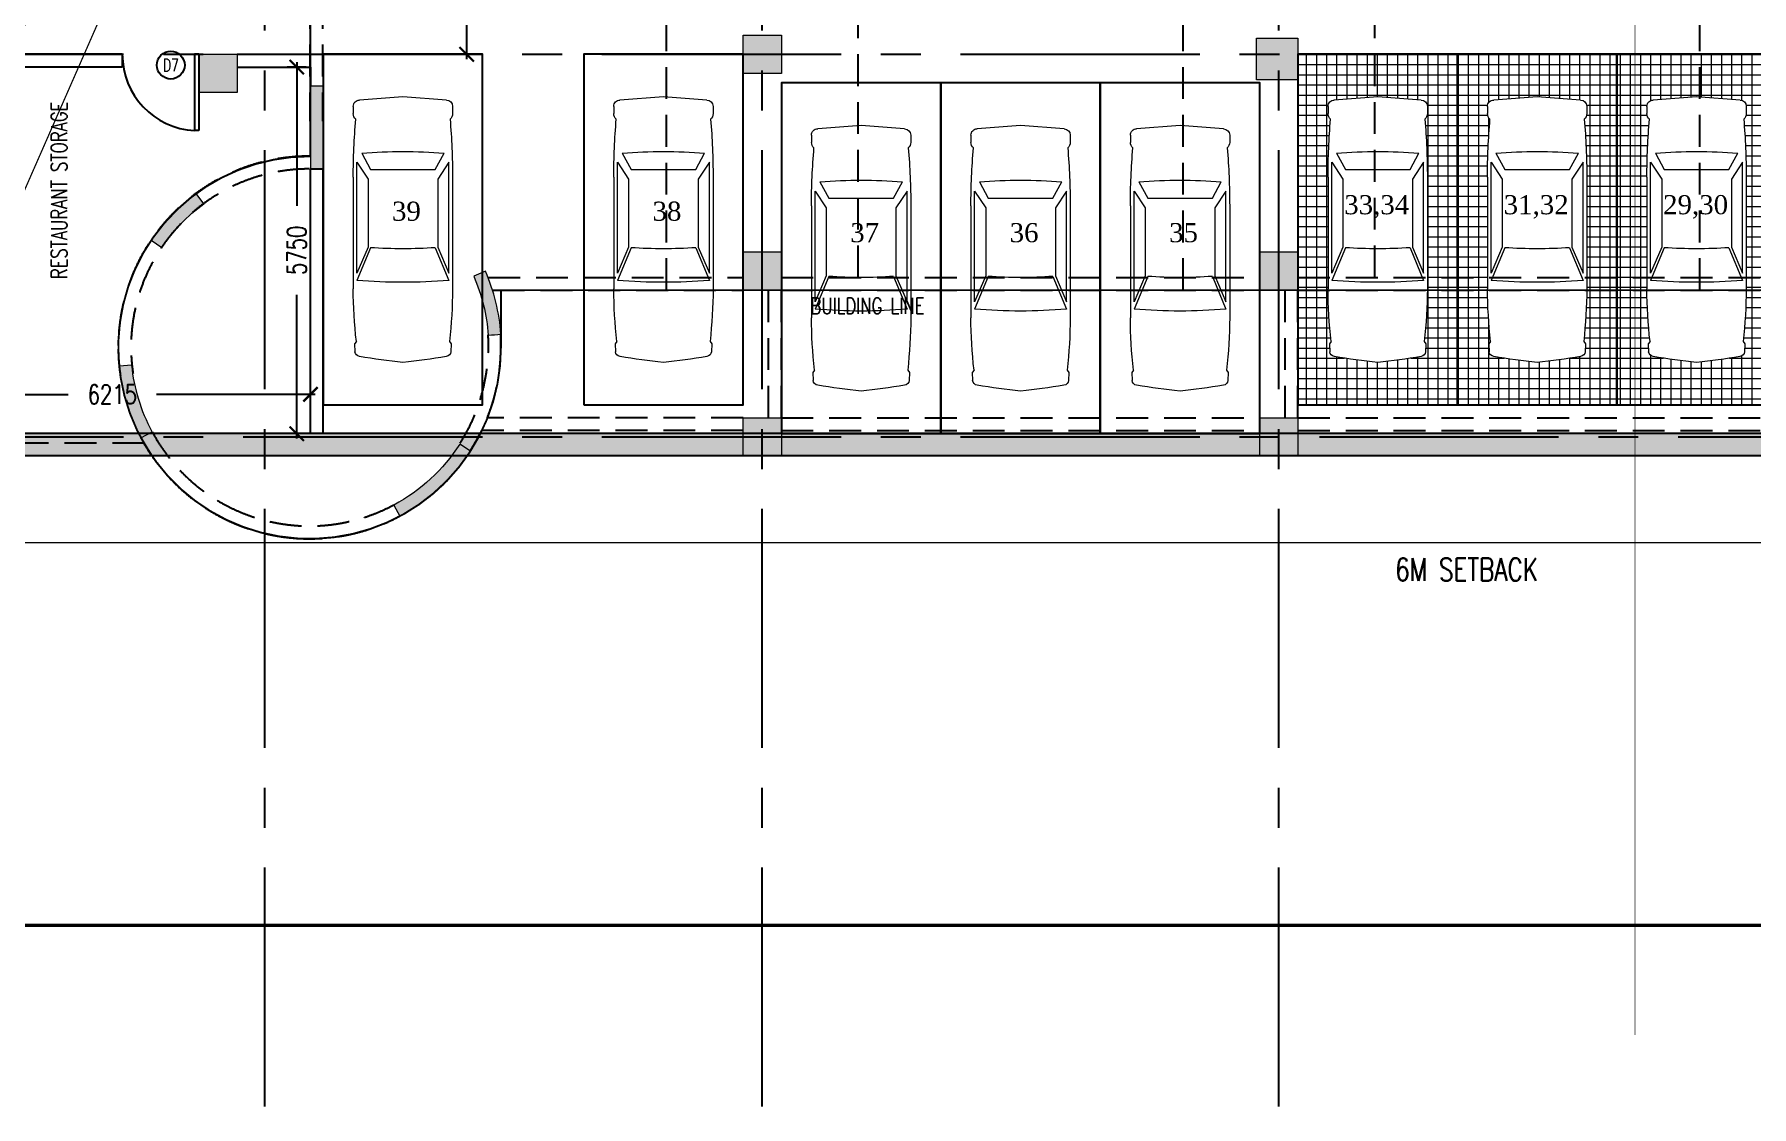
# Model space of a CAD drawing. Header units: millimetres. Extents: x -2076597 to 16308595, y -4402071 to 17875273.
# Drawn here: x -2061662 to -2034734, y -4050587 to -4033770 of the extents above; entities that cross this region are included whole.
import ezdxf
from ezdxf.enums import TextEntityAlignment as Align
from ezdxf.lldxf.tags import DXFTag

# ---------------------------------------------------------------- set-up
doc = ezdxf.new("R2010")
doc.units = ezdxf.units.MM
for name, pattern in [('CENTER', [50.800000000000004, 31.75, -6.35, 6.35, -6.35]), ('CENTER2', [1.125, 0.75, -0.125, 0.125, -0.125]), ('DASHDOT', [1, 0.5, -0.25, 0, -0.25]), ('DASHED2', [0.375, 0.25, -0.125])]:
    doc.linetypes.add(name, pattern=pattern)
for name, color, linetype, lineweight in [('A- REF LINES', 5, 'Continuous', 9), ('A-BOUNDARY LINES', 4, 'Continuous', 25), ('A-COL HATCH', 252, 'Continuous', 9), ('A-DETL-GENF', 92, 'Continuous', 9), ('A-ELEV FINEWALL', 6, 'Continuous', 9), ('G-IMPT', 8, 'Continuous', 9), ('S-COL HATCH', 251, 'Continuous', 9), ('S-COLS', 7, 'Continuous', 9)]:
    doc.layers.add(name, color=color, linetype=linetype, lineweight=lineweight)
for name, color, linetype in [('A- RETAINING WALL HATCH', 252, 'Continuous'), ('A-CAR', 251, 'Continuous'), ('A-CAR NOS', 8, 'Continuous'), ('A-DIMS', 4, 'Continuous'), ('a-door', 1, 'Continuous'), ('A-HIDDEN', 8, 'DASHED2'), ('A-PARAPET WALL', 4, 'Continuous'), ('a-ref', 5, 'Continuous'), ('A-RETAINING WALL', 7, 'Continuous'), ('A-SCHED', 1, 'Continuous'), ('A-SETBACK', 3, 'Continuous'), ('A-SITE BOUNDARY', 7, 'CENTER'), ('A-TXTROOM', 3, 'Continuous'), ('A-WALL', 2, 'Continuous'), ('S-BEAM', 4, 'DASHED2'), ('S-GRID', 252, 'CENTER2'), ('TABULAR', 7, 'Continuous')]:
    doc.layers.add(name, color=color, linetype=linetype)
doc.styles.add('ROMANS', font='romans.shx', dxfattribs={"width": 0.75})
doc.styles.add('TNR 300', font='times.ttf', dxfattribs={"height": 600})
tags = doc.linetypes.add('Sheet-A1-BLOCK-12$0$DASHDOT2', pattern=[0.5, 0.25, -0.125, 0, -0.125]).pattern_tags.tags
tags[10:11] = [DXFTag(74, 4), DXFTag(75, 0), DXFTag(340, '0'), DXFTag(46, 1.0), DXFTag(50, 0.0), DXFTag(44, 0.0), DXFTag(45, 0.0)]
tags[8:9] = [DXFTag(74, 4), DXFTag(75, 0), DXFTag(340, '0'), DXFTag(46, 1.0), DXFTag(50, 0.0), DXFTag(44, 0.0), DXFTag(45, 0.0)]
tags[6:7] = [DXFTag(74, 4), DXFTag(75, 0), DXFTag(340, '0'), DXFTag(46, 1.0), DXFTag(50, 0.0), DXFTag(44, 0.0), DXFTag(45, 0.0)]
tags[4:5] = [DXFTag(74, 4), DXFTag(75, 0), DXFTag(340, '0'), DXFTag(46, 1.0), DXFTag(50, 0.0), DXFTag(44, 0.0), DXFTag(45, 0.0)]
doc.dimstyles.new('DIMM-100', dxfattribs={"dimscale": 150, "dimtxt": 2, "dimasz": 1.5, "dimexe": 1, "dimexo": 0, "dimgap": 2, "dimtad": 0, "dimtoh": 1, "dimdec": 0, "dimzin": 0, "dimdsep": 46, "dimtxsty": 'ROMANS', "dimblk": 'ARCHTICK', "dimcen": 1.5, "dimdle": 0.5, "dimclrd": 8, "dimclre": 8, "dimclrt": 256, "dimazin": 0, "dimtfac": 1, "dimtdec": 0, "dimtix": 1, "dimtofl": 0, "dimtmove": 2, "dimatfit": 3, "dimldrblk": 'DOT', "dimfxl": 0, "dimtolj": 1, "dimtzin": 0, "dimarcsym": 0})
pattern_1 = [(90, (1802100.652506934, 14255183.97153533), (-158.75, 1.42e-14), []), (180, (1802100.652506934, 14255183.97153533), (-1.42e-14, -158.75), [])]

# ---------------------------------------------------------------- blocks, each defined once
blk = doc.blocks.new('CAR_0001 - CAR_dwg_AV-LSP01-273113--1_ BASEMENT')
at = {"layer": 'G-IMPT'}
for p, q in [((-2319.284312709133, 915.0835544149447), (-2182.294227846898, 915.0835544149447)), ((-989.9370428863476, 915.0835544149447), (1117.375780389484, 915.0835544149447)), ((340.485864181188, 588.9997664747061), (955.2034007859185, 845.0002597468555)), ((340.485864181188, -627.7205154608235), (955.2034007859185, -883.7210087329731)), ((-2319.284312709133, -953.8043034010623), (-2182.294227846898, -953.8043034010623)), ((-989.9370428863476, -953.8043034010623), (1117.375780389484, -953.8043034010623))]:
    blk.add_line(p, q, dxfattribs=at)
at = {"layer": 'G-IMPT', "flags": 128}
for points in [[(-2436.08980382263, -836.9988122875511), (-2500, -19.36037449305877), (-2436.08980382263, 798.2780633014336)], [(-1437.742970460837, 755.7738574418181), (-1131.314319007841, 588.9997664747061), (-1131.314319007841, -19.36037449305877), (-1131.314319007841, -627.7205154608235), (-1437.742970460837, -794.4946064279357)], [(2102.994504460381, 856.7194261038968), (2146.676368048502, 888.5674644889368), (2297.31747016235, 882.5699555913742)], [(2102.994504460381, -895.4401750900142), (2146.676368048502, -927.2882134750544), (2297.31747016235, -921.2907045774921)]]:
    blk.add_lwpolyline(points, dxfattribs=at)
for points in [[(331.0659115675663, 635.721962920099), (819.6667911846889, 845.0002597468555), (-1266.485836406209, 845.0002597468555), (-949.2923699348323, 635.721962920099)], [(331.0659115675663, -674.4427119062167), (819.6667911846889, -883.7210087329731), (-1266.485836406209, -883.7210087329731), (-949.2923699348323, -674.4427119062167)]]:
    blk.add_lwpolyline(points, close=True, dxfattribs=at)
at = {"layer": 'G-IMPT'}
for centre, radius, start, end in [((-2319.284312709125, 798.2780633014407), 116.8054911135038, 90.00000000000344, 180.0000000000037), ((-2189.88786352784, 753.104665379971), 162.1567876959187, 45.32426780027072, 87.31591592005299), ((-958.4445972311439, -12475.21201406361), 13390.3326017448, 90.1347528802832, 94.78693670908264), ((7798.235490749084, -7.679825381735668), 9267.478603252908, 175.2746260707453, 180.0722145010861), ((-8158.450836176025, 23.22488701966301), 9150.628848014509, 359.7333555319367, 5.152408784260542), ((1062.512184162296, -8362.874049643056), 9278.119815829532, 83.56109698470486, 89.66119527506454), ((2294.315674829446, 789.1737897840547), 93.44439289079384, 4.513616903772791, 88.1591212416412), ((-8484.230055599506, -1118.634626612095), 11039.09931994941, 5.714989400591211, 9.99073826165157), ((-6963.374666575693, 55.61003916283764), 7323.310948877563, 359.4134397197058, 4.176808201109131), ((7798.235490749084, -31.04092360438187), 9267.478603252908, 179.9277854989135, 184.7253739292542), ((-6963.374666575693, -94.3307881489552), 7323.310948877563, 355.8231917988905, 0.5865602802938162), ((-8158.450836176025, -61.94563600578056), 9150.628848014509, 354.8475912157391, 0.2666444680629513), ((-8484.230055599506, 1079.913877625977), 11039.09931994941, 350.0092617383482, 354.2850105994083), ((-2319.284312709125, -836.9988122875584), 116.8054911135042, 179.9999999999963, 269.9999999999961), ((-2189.88786352784, -791.8254143660886), 162.1567876959187, 272.6840840799466, 314.6757321997289), ((-958.4445972311439, 12436.4912650775), 13390.3326017448, 265.2130632909171, 269.8652471197164), ((1062.512184162296, 8324.153300656939), 9278.119815829532, 270.3388047249351, 276.4389030152948), ((2294.315674829446, -827.8945387701724), 93.4443928907934, 271.8408787583584, 355.4863830962269)]:
    blk.add_arc(centre, radius, start, end, dxfattribs=at)
blk = doc.blocks.new('5.5X2.5 CAR')
at = {"layer": 'A-CAR'}
blk.add_line((563484.8838391968, -1042391.204109204), (563484.8838391968, -1037391.204109204), dxfattribs=at)
blk.add_lwpolyline([(560984.8838391958, -1042641.204109205), (563484.8838391957, -1042641.204109205), (563484.8838391968, -1037141.204109204), (560984.8838391965, -1037141.204109204)], close=True, dxfattribs=at)
at = {"layer": 'A-CAR', "extrusion": (0, 0, -1), "xscale": 0.8333333333333715, "yscale": 0.8333333333333715, "zscale": -0.8333333333333715, "rotation": 270}
blk.add_blockref('CAR_0001 - CAR_dwg_AV-LSP01-273113--1_ BASEMENT', (-562218.7501937858, -1039891.006558103), dxfattribs=at)
blk = doc.blocks.new('Family - ___-240295-0_ ground floor')
at = {"layer": 'A-SETBACK', "linetype": 'DASHDOT', "lineweight": -2, "ltscale": 2000, "const_width": 25}
blk.add_lwpolyline([(76479.83439626312, 233662.6982867941), (47865.55767177325, 236124.157571312), (29165.90349804331, 193452.3024638332), (70914.59060184611, 193452.3024638332)], close=True, dxfattribs=at)
at = {"layer": 'A-SITE BOUNDARY', "ltscale": 100, "const_width": 50}
blk.add_lwpolyline([(83289.44024756085, 239099.080375459), (44095.86574142799, 242470.5927428864), (19985.75853242818, 187452.3024638332), (76141.3656168161, 187452.3024638332)], close=True, dxfattribs=at)
at = {"layer": 'A-TXTROOM', "insert": (56680.73440331547, 193209.4089342654, 2.1065242556e-06), "char_height": 355.9762207404061, "attachment_point": 3, "style": 'ROMANS'}
blk.add_mtext('6M SETBACK', dxfattribs=at)
blk = doc.blocks.new('_ArchTick')
at = {"color": 0, "linetype": 'ByBlock', "const_width": 0.15}
blk.add_lwpolyline([(-0.5, -0.5), (0.5, 0.5)], dxfattribs=at)
blk = doc.blocks.new('*D325')
at = {"layer": 'A-DIMS', "color": 8, "lineweight": -2, "transparency": 16777216}
for p, q in [((-2063623.080451499, -4039416.318489365), (-2061131.65188007, -4039416.318489365)), ((-2057258.080451498, -4039416.318489365), (-2059749.509022927, -4039416.318489365))]:
    blk.add_line(p, q, dxfattribs=at)
at = {"layer": 'A-DIMS', "color": 8, "linetype": 'Continuous', "lineweight": -2, "transparency": 16777216}
for p, q in [((-2063548.080451499, -4039566.318489365), (-2063548.080451499, -4039266.318489365)), ((-2057333.080451498, -4039566.318489365), (-2057333.080451498, -4039266.318489365))]:
    blk.add_line(p, q, dxfattribs=at)
at = {"layer": 'Defpoints', "color": 0, "transparency": 16777216}
for p in [(-2063548.080451499, -4039416.318489365), (-2063548.080451499, -4040032.096266266), (-2057333.080451498, -4040032.096266266)]:
    blk.add_point(p, dxfattribs=at)
at = {"layer": 'A-DIMS', "color": 8, "lineweight": -2, "transparency": 16777216, "xscale": 225, "yscale": 225, "zscale": 225, "rotation": 180}
blk.add_blockref('_ArchTick', (-2063548.080451499, -4039416.318489365), dxfattribs=at)
at = {"layer": 'A-DIMS', "color": 8, "lineweight": -2, "transparency": 16777216, "xscale": 225, "yscale": 225, "zscale": 225}
blk.add_blockref('_ArchTick', (-2057333.080451498, -4039416.318489365), dxfattribs=at)
at = {"layer": 'A-DIMS', "transparency": 16777216, "insert": (-2060440.580451499, -4039416.318489365), "char_height": 300, "attachment_point": 5, "style": 'ROMANS'}
blk.add_mtext('\\A1;6215', dxfattribs=at)
blk = doc.blocks.new('_Dot')
at = {"color": 0, "linetype": 'ByBlock', "lineweight": -2}
blk.add_line((-0.5, 0), (-1, 0), dxfattribs=at)
at = {"color": 0, "linetype": 'ByBlock', "const_width": 0.5}
blk.add_lwpolyline([(-0.25, 0, 1), (0.25, 0, 1)], format="xyb", close=True, dxfattribs=at)
blk = doc.blocks.new('M_Single-Flush - 0915 x 2134mm-234763-0_ ground floor')
at = {"layer": 'a-door'}
for p, q in [((406.4999999999998, -99.99999999999443), (406.4999999999998, -1015.271667617034)), ((457.5000000000243, -99.99999999999443), (406.4999999999998, -99.99999999999443)), ((457.5000000000243, -99.99999999999443), (457.5000000000243, -1015.271667617034)), ((457.5000000000243, -1015.271667617034), (406.4999999999998, -1015.271667617034))]:
    blk.add_line(p, q, dxfattribs=at)
blk.add_arc((457.5000000000243, -99.99999999998936), 916.6914560213213, 179.9999999999998, 266.8107106662026, dxfattribs=at)
blk = doc.blocks.new('SOP')
at = {"layer": 'A-SCHED', "color": 8}
blk.add_circle((0, 0), 217.9613781485823, dxfattribs=at)
at = {"layer": 'A-SCHED', "style": 'ROMANS', "width": 0.7}
blk.add_attdef('D2', text='', height=200, dxfattribs=at).set_placement((0, 0), align=Align.MIDDLE_CENTER)
blk = doc.blocks.new('*D339')
at = {"layer": 'A-DIMS', "color": 8, "lineweight": -2, "transparency": 16777216}
for p, q in [((-2054732.348114615, -4028081.896074614), (-2055032.348114615, -4028081.896074614)), ((-2054882.348114615, -4028006.896074614), (-2054882.348114615, -4030390.926304474)), ((-2054882.348114615, -4034157.099391475), (-2054882.348114615, -4031773.069161616)), ((-2054732.348114615, -4034082.099391475), (-2055032.348114615, -4034082.099391475))]:
    blk.add_line(p, q, dxfattribs=at)
at = {"layer": 'Defpoints', "color": 0, "transparency": 16777216}
for p in [(-2054597.861387591, -4028081.896074614), (-2054882.348114615, -4034082.099391475), (-2054597.861387591, -4034082.099391475)]:
    blk.add_point(p, dxfattribs=at)
at = {"layer": 'A-DIMS', "color": 8, "lineweight": -2, "transparency": 16777216, "xscale": 225, "yscale": 225, "zscale": 225}
for p, rotation in [((-2054882.348114615, -4028081.896074614), 90), ((-2054882.348114615, -4034082.099391475), 270)]:
    blk.add_blockref('_ArchTick', p, dxfattribs=dict(at, rotation=rotation))
at = {"layer": 'A-DIMS', "transparency": 16777216, "insert": (-2054882.348114614, -4031081.997733045), "char_height": 300, "attachment_point": 5, "rotation": 90, "style": 'ROMANS'}
blk.add_mtext('\\A1;6000', dxfattribs=at)
blk = doc.blocks.new('*D340')
at = {"layer": 'A-DIMS', "color": 8, "lineweight": -2, "transparency": 16777216}
for p, q in [((-2057398.690813783, -4034282.099391475), (-2057698.690813783, -4034282.099391475)), ((-2057548.690813783, -4034207.099391475), (-2057548.690813783, -4036460.669257442)), ((-2057548.690813783, -4040107.096266266), (-2057548.690813783, -4037853.526400299)), ((-2057398.690813783, -4040032.096266266), (-2057698.690813783, -4040032.096266266))]:
    blk.add_line(p, q, dxfattribs=at)
at = {"layer": 'Defpoints', "color": 0, "transparency": 16777216}
for p in [(-2057548.690813783, -4034282.099391475), (-2057333.0804515, -4034282.099391475), (-2057333.080451498, -4040032.096266266)]:
    blk.add_point(p, dxfattribs=at)
at = {"layer": 'A-DIMS', "color": 8, "lineweight": -2, "transparency": 16777216, "xscale": 225, "yscale": 225, "zscale": 225}
for p, rotation in [((-2057548.690813783, -4034282.099391475), 90), ((-2057548.690813783, -4040032.096266266), 270)]:
    blk.add_blockref('_ArchTick', p, dxfattribs=dict(at, rotation=rotation))
at = {"layer": 'A-DIMS', "transparency": 16777216, "insert": (-2057548.690813782, -4037157.097828871), "char_height": 300, "attachment_point": 5, "rotation": 90, "style": 'ROMANS'}
blk.add_mtext('\\A1;5750', dxfattribs=at)
blk = doc.blocks.new('BASEMENT COLUMNS')
at = {"layer": 'A-COL HATCH'}
h = blk.add_hatch(color=256, dxfattribs=at)
h.paths.add_polyline_path([(-3677403.499999997, -18289964.22680582), (-3678053.499999998, -18289964.22680582), (-3678053.499999998, -18289314.22680582), (-3677403.499999997, -18289314.22680582)])
h.paths.add_polyline_path([(-3685553.499999999, -18289964.22680581), (-3686203.5, -18289964.22680581), (-3686203.5, -18289314.22680581), (-3685553.499999999, -18289314.22680581)])
h.paths.add_polyline_path([(-3685553.499999999, -18279314.22680582), (-3686203.5, -18279314.22680582), (-3686203.5, -18278664.22680582), (-3685553.499999999, -18278664.22680582)])
h.paths.add_polyline_path([(-3677403.499999999, -18279314.22680582), (-3678053.5, -18279314.22680582), (-3678053.5, -18278664.22680582), (-3677403.499999999, -18278664.22680582)])
for points in [[(-3693653.5, -18289864.22680581), (-3694253.5, -18289864.22680581), (-3694253.5, -18289264.22680581), (-3693653.5, -18289264.22680581)], [(-3702188.71906391, -18290164.22680581), (-3702788.71906391, -18290164.22680581), (-3702788.71906391, -18289564.22680581), (-3702188.71906391, -18289564.22680581)], [(-3693653.500001888, -18293264.22368202), (-3694253.500001888, -18293264.22368202), (-3694253.500001888, -18292664.22368202), (-3693653.500001888, -18292664.22368202)], [(-3685553.500001888, -18293264.22368202), (-3686153.500001887, -18293264.22368202), (-3686153.500001887, -18292664.22368202), (-3685553.500001888, -18292664.22368202)], [(-3693653.5, -18295864.2236806), (-3694253.5, -18295864.2236806), (-3694253.5, -18295264.2236806), (-3693653.5, -18295264.2236806)], [(-3685553.5, -18295864.2236806), (-3686153.499999999, -18295864.2236806), (-3686153.499999999, -18295264.2236806), (-3685553.5, -18295264.2236806)]]:
    blk.add_hatch(color=256, dxfattribs=at).paths.add_polyline_path(points)
h = blk.add_hatch(color=256, dxfattribs=at)
h.dxf.hatch_style = 1
edge = h.paths.add_edge_path()
edge.add_line((-3703534.781021152, -18292481.00997065), (-3703369.127146304, -18292593.07599471))
edge.add_arc((-3701049.972898438, -18294162.00033151), 2800.000000000935, 126.39681768591399, 145.9213691660158, ccw=False)
edge.add_line((-3702711.420603532, -18291908.20541554), (-3702830.095439613, -18291747.2200644))
edge.add_arc((-3701049.972898446, -18294162.00033151), 2999.999999994325, 126.3968176858439, 145.9213691659218)
h = blk.add_hatch(color=256, dxfattribs=at)
h.dxf.hatch_style = 1
h.paths.add_polyline_path([(-3698295.09677811, -18292967.23350938), (-3698478.859431544, -18293046.17191859, -0.0872627176593484), (-3698251.537054086, -18293969.22680574, -0.0036623142462053), (-3698052.025121623, -18293955.26296655, 0.0863550727292272)])
h = blk.add_hatch(color=256, dxfattribs=at)
h.dxf.hatch_style = 1
edge = h.paths.add_edge_path()
edge.add_line((-3703838.40576338, -18294438.43424424), (-3704037.442709145, -18294458.03766793))
edge.add_arc((-3701051.888528948, -18294163.9862488), 2999.999999997453, 185.6249999643628, 208.1335109795934)
edge.add_line((-3703697.442222458, -18295578.56945764), (-3703521.057967503, -18295484.29010917))
edge.add_arc((-3701051.888528945, -18294163.9862488), 2800.000000000592, 185.6250000517407, 208.1341189067972, ccw=False)
h = blk.add_hatch(color=256, dxfattribs=at)
h.dxf.hatch_style = 1
edge = h.paths.add_edge_path()
edge.add_line((-3698529.073601893, -18295787.3792523), (-3698697.261263696, -18295679.15305207))
edge.add_arc((-3701051.888528952, -18294163.9862488), 2800.000000001885, 298.1016746230259, 327.23933576966607, ccw=False)
edge.add_line((-3699732.983071025, -18296633.90292615), (-3699638.775538313, -18296810.32554596))
edge.add_arc((-3701051.888528952, -18294163.9862488), 3000.000000001306, 298.1016746231018, 327.2393357696412)
at = {"layer": 'S-COL HATCH'}
for points in [[(-3693653.5, -18289864.22680581), (-3694253.5, -18289864.22680581), (-3694253.5, -18289264.22680581), (-3693653.5, -18289264.22680581)], [(-3702188.71906391, -18290164.22680581), (-3702788.71906391, -18290164.22680581), (-3702788.71906391, -18289564.22680581), (-3702188.71906391, -18289564.22680581)], [(-3700838.71906391, -18291363.9862488), (-3700838.71906391, -18290063.9862488), (-3701038.71906391, -18290063.9862488), (-3701038.71906391, -18291363.9862488)], [(-3693653.500001888, -18293264.22368202), (-3694253.500001888, -18293264.22368202), (-3694253.500001888, -18292664.22368202), (-3693653.500001888, -18292664.22368202)], [(-3685553.500001888, -18293264.22368202), (-3686153.500001887, -18293264.22368202), (-3686153.500001887, -18292664.22368202), (-3685553.500001888, -18292664.22368202)], [(-3693653.5, -18295864.2236806), (-3694253.5, -18295864.2236806), (-3694253.5, -18295264.2236806), (-3693653.5, -18295264.2236806)], [(-3685553.5, -18295864.2236806), (-3686153.499999999, -18295864.2236806), (-3686153.499999999, -18295264.2236806), (-3685553.5, -18295264.2236806)]]:
    blk.add_hatch(color=256, dxfattribs=at).paths.add_polyline_path(points)
at = {"layer": 'S-COLS'}
for points in [[(-3693653.5, -18289864.22680581), (-3694253.5, -18289864.22680581), (-3694253.5, -18289264.22680581), (-3693653.5, -18289264.22680581)], [(-3693653.5, -18289864.22680581), (-3694253.5, -18289864.22680581), (-3694253.5, -18289264.22680581), (-3693653.5, -18289264.22680581)], [(-3685553.499999999, -18289964.22680581), (-3686203.5, -18289964.22680581), (-3686203.5, -18289314.22680581), (-3685553.499999999, -18289314.22680581)], [(-3702188.71906391, -18290164.22680581), (-3702788.71906391, -18290164.22680581), (-3702788.71906391, -18289564.22680581), (-3702188.71906391, -18289564.22680581)], [(-3702188.71906391, -18290164.22680581), (-3702788.71906391, -18290164.22680581), (-3702788.71906391, -18289564.22680581), (-3702188.71906391, -18289564.22680581)], [(-3700838.71906391, -18291363.9862488), (-3700838.71906391, -18290063.9862488), (-3701038.71906391, -18290063.9862488), (-3701038.71906391, -18291363.9862488)], [(-3693653.500001888, -18293264.22368202), (-3694253.500001888, -18293264.22368202), (-3694253.500001888, -18292664.22368202), (-3693653.500001888, -18292664.22368202)], [(-3693653.500001888, -18293264.22368202), (-3694253.500001888, -18293264.22368202), (-3694253.500001888, -18292664.22368202), (-3693653.500001888, -18292664.22368202)], [(-3685553.500001888, -18293264.22368202), (-3686153.500001887, -18293264.22368202), (-3686153.500001887, -18292664.22368202), (-3685553.500001888, -18292664.22368202)], [(-3685553.500001888, -18293264.22368202), (-3686153.500001887, -18293264.22368202), (-3686153.500001887, -18292664.22368202), (-3685553.500001888, -18292664.22368202)], [(-3693653.5, -18295864.2236806), (-3694253.5, -18295864.2236806), (-3694253.5, -18295264.2236806), (-3693653.5, -18295264.2236806)], [(-3693653.5, -18295864.2236806), (-3694253.5, -18295864.2236806), (-3694253.5, -18295264.2236806), (-3693653.5, -18295264.2236806)], [(-3685553.5, -18295864.2236806), (-3686153.499999999, -18295864.2236806), (-3686153.499999999, -18295264.2236806), (-3685553.5, -18295264.2236806)], [(-3685553.5, -18295864.2236806), (-3686153.499999999, -18295864.2236806), (-3686153.499999999, -18295264.2236806), (-3685553.5, -18295264.2236806)]]:
    blk.add_lwpolyline(points, close=True, dxfattribs=at)
for points in [[(-3703534.781021152, -18292481.00997065), (-3703369.127146304, -18292593.07599471, -0.0853986252948241), (-3702711.420603532, -18291908.20541554), (-3702830.095439613, -18291747.2200644, 0.0853986252947777)], [(-3703838.40576338, -18294438.43424424), (-3704037.442709145, -18294458.03766793, 0.098528900046784), (-3703697.442222458, -18295578.56945764), (-3703521.057967503, -18295484.29010917, -0.0985315779965202)], [(-3698529.073601893, -18295787.3792523), (-3698697.261263696, -18295679.15305207, -0.1278264958239038), (-3699732.983071025, -18296633.90292615), (-3699638.775538313, -18296810.32554596, 0.1278264958234775)]]:
    blk.add_lwpolyline(points, format="xyb", close=True, dxfattribs=at)
blk.add_lwpolyline([(-3698294.226164602, -18292966.85952237), (-3698478.859431544, -18293046.17191859, -0.0872627176593477), (-3698251.537054086, -18293969.22680574, -0.0036623142462058), (-3698052.025121623, -18293955.26296655, 0.0863546701332711), (-3698295.094872001, -18292967.23785321, 0.6486826724455609)], format="xyb", dxfattribs=at)
at = {"layer": 'S-GRID', "ltscale": 5000}
for p, q in [((-3701753.71906391, -18306068.84583524), (-3701753.71906391, -18245235.47028401)), ((-3693953.5, -18306068.84583524), (-3693953.5, -18245240.31340923)), ((-3685853.499999999, -18306068.84583524), (-3685853.499999999, -18245240.31340923)), ((-3718968.223327938, -18289564.22680581), (-3653688.985676718, -18289564.22680581)), ((-3718968.223327938, -18295564.22680581), (-3653688.985676718, -18295564.22680581))]:
    blk.add_line(p, q, dxfattribs=at)
blk = doc.blocks.new('SEC LINES')
at = {"layer": 'A-ELEV FINEWALL', "color": 7, "linetype": 'Sheet-A1-BLOCK-12$0$DASHDOT2', "ltscale": 4000, "const_width": 10}
blk.add_lwpolyline([(-3838666.401222354, -18329573.33496182), (-3838666.401222354, -18385694.5)], dxfattribs=at)
blk = doc.blocks.new('beams')
at = {"layer": 'S-BEAM', "color": 8, "linetype": 'DASHED2', "ltscale": 2000}
for p, q in [((-3754321.557264446, -18294976.11532212), (-3754321.541874141, -18302177.20119763)), ((-3754121.557264446, -18294976.11489467), (-3754121.541874141, -18302177.20119763)), ((-3748726.313462175, -18304827.19554105), (-3748726.313462175, -18299627.11866626)), ((-3745726.313462175, -18299627.11866626), (-3745726.313462175, -18304827.19554105)), ((-3740626.313462174, -18304827.19554105, 0.2607479421244134), (-3740626.313462174, -18299627.11866627, 0.2607479421244134)), ((-3737626.313462174, -18299627.11866627, 0.2607479421244134), (-3737626.313462174, -18304827.19554105, 0.2607479421244134)), ((-3732526.313462174, -18304827.19554105), (-3732526.313462174, -18299627.11964282)), ((-3751523.40797351, -18304627.19554097), (-3747526.313462175, -18304627.19554105)), ((-3746926.313462175, -18304627.19554105), (-3739426.313462174, -18304627.19554105)), ((-3738826.313461546, -18304627.19554105), (-3731326.313462174, -18304627.19554105)), ((-3751453.950195602, -18304827.19554105), (-3747526.313462175, -18304827.19554105)), ((-3747126.313461546, -18306827.19554108), (-3747126.313461546, -18304827.19554105)), ((-3746926.313462175, -18304827.19554105), (-3739426.313462174, -18304827.19554105)), ((-3746926.313461546, -18306827.19554108), (-3746926.313461546, -18304827.19554105)), ((-3739026.313462174, -18306827.19554108), (-3739026.313462174, -18304827.19554105)), ((-3738826.313461546, -18304827.19554105), (-3731326.313462174, -18304827.19554105)), ((-3738826.313462174, -18306827.19554108), (-3738826.313462174, -18304827.19554105)), ((-3751324.838583165, -18305738.0157859), (-3751324.838583165, -18305512.79506653)), ((-3747526.313462174, -18307027.19554105), (-3751625.274931123, -18307027.19554105)), ((-3747526.313462174, -18306827.19554105), (-3751536.757072789, -18306827.19554105)), ((-3746926.313461546, -18306827.19554105), (-3739426.313462174, -18306827.19554105)), ((-3746926.313461546, -18307027.19554105), (-3739426.313462174, -18307027.19554105)), ((-3738826.313462174, -18306827.19554105), (-3731326.313462174, -18306827.19554105)), ((-3738826.313462174, -18307027.19554105), (-3731326.313462174, -18307027.19554105)), ((-3756917.346636006, -18307227.11554767), (-3760326.623455529, -18307227.11554767)), ((-3756923.262972123, -18307227.19553569), (-3756923.262972123, -18307227.19553569)), ((-3756796.19822314, -18307427.12602677), (-3756917.346636003, -18307227.11554767)), ((-3756796.204570442, -18307427.11554767), (-3760526.638972133, -18307427.11554767))]:
    blk.add_line(p, q, dxfattribs=at)
for centre, radius, start, end in [((-3754326.337069974, -18305725.20490364), 3000, 89.94665282643143, 151.8750000011342), ((-3754326.337069974, -18305725.20490364), 2800, 90, 151.8750000011342), ((-3754347.100761199, -18305717.77553613), 2978.187637447666, 151.8127476792078, 188.7459412135207), ((-3754358.703713774, -18305713.62393332), 2766.000536053479, 151.7705164998386, 188.8784734945457), ((-3754402.674141282, -18305690.69085417), 2882.963337919788, 327.7961969433639, 3.251036808334598), ((-3754281.401911826, -18305732.03365396), 2955.072731995043, 338.2471252978797, 0.1324024811357595), ((-3754342.498011841, -18305744.12767299), 2775.698514405391, 207.9968958543945, 241.9850741211048), ((-3754281.401911826, -18305732.03365396), 2955.072731995043, 326.5589703816943, 334.0055382445016), ((-3754331.853138574, -18305733.09641029), 2990.440274832772, 208.0969616639367, 241.8969321933357), ((-3754326.337069974, -18305725.20490364), 3000, 241.8750000615834, 264.3750000040773), ((-3754326.337069974, -18305725.20490364), 2800, 241.8750000615834, 298.1419738306473), ((-3754326.337069974, -18305725.20490364), 3000, 264.3750000040773, 298.1249999384166)]:
    blk.add_arc(centre, radius, start, end, dxfattribs=at)

msp = doc.modelspace()

# ---------------------------------------------------------------- hatches: boundary and pattern name
at = {"layer": 'A- RETAINING WALL HATCH'}
h = msp.add_hatch(color=256, dxfattribs=at)
h.dxf.hatch_style = 1
edge = h.paths.add_edge_path()
edge.add_line((-2063112.642604017, -4036572.29404607), (-2063433.212873084, -4036431.813789126))
edge.add_arc((-2057561.869186029, -4038698.951917447), 6293.853508337062, 158.8866220794713, 169.128984209558)
edge.add_arc((-2057561.869174946, -4038698.951920319), 6293.85351976243, 158.8866221009121, 169.1289842029083, ccw=False)
edge.add_line((-2063433.212873508, -4036431.813790079), (-2063112.642604017, -4036572.29404607))
edge = h.paths.add_edge_path()
edge.add_line((-2058048.080451496, -4040032.096266266), (-2063229.831388754, -4040032.09626627))
edge.add_arc((-2072107.599341991, -4041153.992741074), 8948.375021852311, 4.948545687467117, 7.202373062492086, ccw=False)
edge.add_line((-2063192.578794404, -4040382.096266277), (-2058048.080451496, -4040382.096266277))
edge.add_line((-2058048.080451496, -4040382.096266277), (-2058048.080451496, -4040032.096266266))
h.paths.add_polyline_path([(-2050547.861387586, -4040032.096266266), (-2058048.080451496, -4040032.096266266), (-2058048.080451496, -4040382.096266277), (-2050547.861387586, -4040382.096266277)])
h.paths.add_polyline_path([(-2042447.861387585, -4040032.096266266), (-2049947.861387586, -4040032.096266266), (-2049947.861387586, -4040382.096266277), (-2042447.861387585, -4040382.096266277)])
h.paths.add_polyline_path([(-2034347.861387585, -4040032.096266266), (-2041847.861387586, -4040032.096266266), (-2041847.861387586, -4040382.096266277), (-2034347.861387585, -4040382.096266277)])
edge = h.paths.add_edge_path()
edge.add_arc((-2060548.080451489, -4037696.136101643), 3000.000000010426, 156.3360129412297, 179.9999999999911)
edge.add_line((-2063548.080451499, -4037696.136101642), (-2063548.080451499, -4039846.617374342))
edge.add_arc((-2063125.063920705, -4036105.728711803), 3764.729866915588, 263.5484469410615, 266.6039021132584)
edge.add_line((-2063348.080451499, -4039863.847203527), (-2063348.080451499, -4037696.136130325))
edge.add_arc((-2060552.520198319, -4037695.206002609), 2795.560407914289, 156.3169503043444, 180.0190632237373, ccw=False)
edge.add_line((-2063112.642604017, -4036572.29404607), (-2063295.825614913, -4036492.019613532))
edge = h.paths.add_edge_path()
edge.add_line((-2063548.080451499, -4039844.152141459), (-2063548.080451499, -4040057.637085642))
edge.add_line((-2063548.080451499, -4040057.637085642), (-2063348.0804515, -4040025.024844795))
edge.add_line((-2063348.0804515, -4040025.024844795), (-2063348.080451499, -4039863.84720353))
edge.add_arc((-2062508.755242477, -4030315.312202364), 9585.352756940903, 263.77526787632917, 264.9765585313483, ccw=False)
edge = h.paths.add_edge_path()
edge.add_line((-2063548.080451499, -4040053.560555537), (-2063548.080451499, -4040382.096266277))
edge.add_line((-2063548.080451499, -4040382.096266277), (-2063192.578794404, -4040382.096266277))
edge.add_arc((-2072107.599344981, -4041153.992741405), 8948.375024858884, 4.94854568792204, 7.202373062214085)
edge.add_line((-2063229.831388755, -4040032.096266266), (-2063398.080451499, -4040032.096266266))
edge.add_line((-2063398.080451499, -4040032.096266266), (-2063398.080451499, -4040025.024844795))
edge.add_line((-2063398.080451499, -4040025.024844795), (-2063548.080451499, -4040053.560555537))
at = {"layer": 'A-DETL-GENF'}
h = msp.add_hatch(dxfattribs=at)
h.set_pattern_fill('ANSI37', color=252, scale=50, angle=45)
h.set_pattern_definition(pattern_1)
h.paths.add_polyline_path([(-2039347.861387588, -4034082.09939149), (-2039347.861387589, -4035882.09939149), (-2039820.150311674, -4035882.09939149, 0.0175033882152056), (-2039858.049471368, -4035102.004784223, 0.1853013514306529), (-2039819.158113498, -4035013.323317181), (-2039819.158113498, -4034899.164913133, 0.4142135623730951), (-2039916.49602276, -4034801.827003863), (-2040597.861387588, -4034748.568507053), (-2041279.226752417, -4034801.827003863, 0.4142135623730959), (-2041376.564661678, -4034899.164913133), (-2041376.564661678, -4035013.323317181, 0.1853013514307271), (-2041337.673303809, -4035102.004784223, 0.0175033882152047), (-2041375.572463502, -4035882.09939149), (-2041847.861387589, -4035882.09939149), (-2041847.861387589, -4034082.09939149)])
h.paths.add_polyline_path([(-2041375.572463502, -4035882.09939149, 0.0027973875552263), (-2041376.564661678, -4036006.954304691), (-2041376.564661678, -4037763.048324071, 0.0266229872687005), (-2041327.927888086, -4038584.397260774), (-2041354.467920073, -4038620.79881376), (-2041349.469995993, -4038746.33306551, 0.3820903872793533), (-2041277.767942716, -4038821.460394382, 0.0186586387539634), (-2040597.861387588, -4038915.235173721, 0.0186586387539456), (-2039917.954832462, -4038821.460394382, 0.3777060155209602), (-2039846.300254713, -4038747.525521591), (-2039841.254855104, -4038620.79881376), (-2039867.794887091, -4038584.397260774, 0.0266229872687), (-2039819.158113498, -4037763.048324071), (-2039819.158113498, -4036006.954304691, 0.0027973875552261), (-2039820.150311674, -4035882.09939149), (-2039347.861387588, -4035882.09939149), (-2039347.861387588, -4039332.09939149), (-2039347.861387589, -4039582.09939149), (-2041847.861387589, -4039582.09939149), (-2041847.861387588, -4035882.09939149)])
h = msp.add_hatch(dxfattribs=at)
h.set_pattern_fill('ANSI37', color=252, scale=50, angle=45)
h.set_pattern_definition(pattern_1)
h.paths.add_polyline_path([(-2036847.861387588, -4034082.09939149), (-2036847.861387588, -4035882.09939149), (-2037320.150311674, -4035882.09939149, 0.0175033882152056), (-2037358.049471368, -4035102.004784223, 0.1853013514306529), (-2037319.158113498, -4035013.323317181), (-2037319.158113498, -4034899.164913133, 0.4142135623730951), (-2037416.49602276, -4034801.827003863), (-2038097.861387588, -4034748.568507053), (-2038779.226752417, -4034801.827003863, 0.4142135623730959), (-2038876.564661678, -4034899.164913133), (-2038876.564661678, -4035013.323317181, 0.1853013514307271), (-2038837.673303809, -4035102.004784223, 0.0175033882152047), (-2038875.572463502, -4035882.09939149), (-2039347.861387589, -4035882.09939149), (-2039347.861387589, -4034082.09939149)])
h.paths.add_polyline_path([(-2038875.572463502, -4035882.09939149, 0.0027973875552263), (-2038876.564661678, -4036006.954304691), (-2038876.564661678, -4037763.048324071, 0.0266229872687005), (-2038827.927888086, -4038584.397260774), (-2038854.467920073, -4038620.79881376), (-2038849.469995993, -4038746.33306551, 0.3820903872793533), (-2038777.767942716, -4038821.460394382, 0.0186586387539634), (-2038097.861387588, -4038915.235173721, 0.0186586387539456), (-2037417.954832462, -4038821.460394382, 0.3777060155209602), (-2037346.300254713, -4038747.525521591), (-2037341.254855104, -4038620.79881376), (-2037367.794887091, -4038584.397260774, 0.0266229872687), (-2037319.158113498, -4037763.048324071), (-2037319.158113498, -4036006.954304691, 0.0027973875552261), (-2037320.150311674, -4035882.09939149), (-2036847.861387588, -4035882.09939149), (-2036847.861387588, -4039332.09939149), (-2036847.861387589, -4039582.09939149), (-2039347.861387589, -4039582.09939149), (-2039347.861387589, -4035882.09939149)])
h = msp.add_hatch(dxfattribs=at)
h.set_pattern_fill('ANSI37', color=252, scale=50, angle=45)
h.set_pattern_definition(pattern_1)
h.paths.add_polyline_path([(-2034347.861387588, -4034082.09939149), (-2034347.861387588, -4035882.09939149), (-2034820.150311675, -4035882.09939149, 0.0175033882152056), (-2034858.049471368, -4035102.004784223, 0.1853013514306529), (-2034819.158113498, -4035013.323317181), (-2034819.158113498, -4034899.164913133, 0.4142135623730951), (-2034916.49602276, -4034801.827003863), (-2035597.861387588, -4034748.568507053), (-2036279.226752417, -4034801.827003863, 0.4142135623730959), (-2036376.564661679, -4034899.164913133), (-2036376.564661679, -4035013.323317181, 0.1853013514307271), (-2036337.673303808, -4035102.004784223, 0.0175033882152047), (-2036375.572463502, -4035882.09939149), (-2036847.861387589, -4035882.09939149), (-2036847.861387589, -4034082.09939149)])
h.paths.add_polyline_path([(-2036375.572463502, -4035882.09939149, 0.0027973875552263), (-2036376.564661679, -4036006.954304691), (-2036376.564661679, -4037763.048324071, 0.0266229872687005), (-2036327.927888086, -4038584.397260774), (-2036354.467920073, -4038620.79881376), (-2036349.469995993, -4038746.33306551, 0.3820903872793533), (-2036277.767942716, -4038821.460394382, 0.0186586387539634), (-2035597.861387588, -4038915.235173721, 0.0186586387539456), (-2034917.954832462, -4038821.460394382, 0.3777060155209602), (-2034846.300254713, -4038747.525521591), (-2034841.254855104, -4038620.79881376), (-2034867.794887091, -4038584.397260774, 0.0266229872687), (-2034819.158113498, -4037763.048324071), (-2034819.158113498, -4036006.954304691, 0.0027973875552261), (-2034820.150311675, -4035882.09939149), (-2034347.861387588, -4035882.09939149), (-2034347.861387588, -4039332.09939149), (-2034347.861387589, -4039582.09939149), (-2036847.861387589, -4039582.09939149), (-2036847.861387588, -4035882.09939149)])

# ---------------------------------------------------------------- linework, layer by layer
at = {"layer": 'A-HIDDEN', "color": 1, "linetype": 'DASHED2', "ltscale": 5000, "const_width": 30}
msp.add_lwpolyline([(-2046031.234061652, -4000832.099391486), (-2033147.861387589, -4000832.099391486), (-2033147.861387589, -4001382.099391475), (-2019797.861387588, -4001382.099370457), (-2019797.861387588, -4012479.827823158), (-2022847.861387588, -4012482.099391457), (-2022847.861387588, -4014882.099391486), (-2021447.861387587, -4014882.099391486), (-2021447.861387588, -4024582.099391486), (-2023647.863630787, -4024582.099394515), (-2023647.863612614, -4037782.096266236), (-2054346.249916541, -4037782.096288536), (-2054346.249916541, -4038681.858834468, -2.42174392776417), (-2057333.0804515, -4035681.858834468), (-2057333.0804515, -4026622.456106856)], format="xyb", close=True, dxfattribs=at)
at = {"layer": 'A-PARAPET WALL', "linetype": 'DASHED2', "ltscale": 3000}
msp.add_lwpolyline([(-2033947.861387589, -4040382.096266266), (-2063698.080451499, -4040382.096266266), (-2063698.080451499, -4037696.136101648, -0.1036221333275537), (-2063433.212873084, -4036431.813789126), (-2053282.285852723, -4013267.808613263)], format="xyb", dxfattribs=at)
at = {"layer": 'a-ref', "linetype": 'DASHDOT', "ltscale": 1000, "const_width": 20}
msp.add_lwpolyline([(-2067898.847493155, -4040049.372585673), (-2067898.847493155, -4035955.679211285, -0.09989636991775895), (-2067820.583055637, -4035567.860242102), (-2053369.421819229, -4001221.55361649, -0.3018280223813678), (-2052447.686256748, -4000609.372585673), (-2047712.847493155, -4000609.372585673, -0.414213562373095), (-2046712.847493155, -4001609.372585673), (-2046712.847493155, -4007033.372585673, -0.414213562373095), (-2047712.847493155, -4008033.372585673), (-2048797.116037905, -4008033.372585673, 0.2976743097387399), (-2049712.832398495, -4008631.547316499), (-2062181.063853745, -4037045.299280535, 0.1037471523627536), (-2062265.347493155, -4037447.124549709), (-2062265.347493155, -4040049.372585673, -0.414213562373095), (-2063265.347493155, -4041049.372585673), (-2066898.847493155, -4041049.372585673, -0.414213562373095)], format="xyb", close=True, dxfattribs=at)
at = {"layer": 'A-RETAINING WALL'}
for points in [[(-2033947.861387589, -4040382.096266266), (-2063548.080451499, -4040382.096266266), (-2063548.080451499, -4037696.136101648, -0.1036221333275335), (-2063295.825614913, -4036492.019613531), (-2053144.898594601, -4013328.01443778)], [(-2034347.861387588, -4040032.096266266), (-2063348.080451499, -4040032.096266266), (-2063348.080451499, -4037696.136101648, -0.1036221333277288), (-2063112.642604017, -4036572.29404607), (-2052961.715583772, -4013408.288870469)]]:
    msp.add_lwpolyline(points, format="xyb", dxfattribs=at)
at = {"layer": 'A-WALL'}
for p, q in [((-2060283.080451498, -4034082.099391475), (-2062239.75071117, -4034082.099391475)), ((-2060283.080451498, -4034082.099391475), (-2060283.080451498, -4034282.099391475)), ((-2060283.080451498, -4034282.099391475), (-2062327.394682244, -4034282.099391475)), ((-2057333.080451498, -4040032.096266266), (-2057333.080451498, -4035882.099391475)), ((-2057133.080451497, -4035882.099391475), (-2057333.080451498, -4035882.099391475)), ((-2057133.080451499, -4040032.096266266), (-2057133.080451499, -4035882.099391475))]:
    msp.add_line(p, q, dxfattribs=at)
for points in [[(-2058483.080451498, -4034082.099391475), (-2057133.080451499, -4034082.099391475), (-2057133.080451499, -4034581.858834475)], [(-2058483.080451498, -4034282.099391475), (-2057333.080451498, -4034282.099391475), (-2057333.080451498, -4034581.858834475)]]:
    msp.add_lwpolyline(points, dxfattribs=at)

# ---------------------------------------------------------------- block references
at = {"layer": 'A- REF LINES'}
msp.add_blockref('SEC LINES', (1802100.652501712, 14336231.12737848), dxfattribs=at)
at = {"layer": 'A- RETAINING WALL HATCH'}
msp.add_blockref('Family - ___-240295-0_ ground floor', (-2094762.451989436, -4235194.478730105), dxfattribs=at)
at = {"layer": 'A-BOUNDARY LINES'}
for p in [(-2618117.964290695, -2996940.895282276), (-2614032.745226785, -2996940.895282276), (-2602832.745226784, -2996940.89528228), (-2600332.745226784, -2996940.89528228), (-2597832.745226783, -2996940.89528228), (-2610932.745226784, -2997390.892157059), (-2608432.745226783, -2997390.892157059), (-2605932.745226784, -2997390.892157059)]:
    msp.add_blockref('5.5X2.5 CAR', p, dxfattribs=at)
at = {"layer": 'a-door', "xscale": 1.309055508391418, "yscale": 1.309055508391418, "zscale": 1.309055508391418}
msp.add_blockref('M_Single-Flush - 0915 x 2134mm-234763-0_ ground floor', (-2059681.973346588, -4033951.193840645), dxfattribs=at)
at = {"layer": 'A-SCHED'}
msp.add_blockref('SOP', (-2059522.648089213, -4034252.609473236), dxfattribs=at).add_auto_attribs({'D2': 'D7'})
at = {"layer": 'A-WALL'}
msp.add_blockref('beams', (1696978.08694856, 14267045.01928137), dxfattribs=at)
at = {"layer": 'TABULAR'}
msp.add_blockref('BASEMENT COLUMNS', (1643705.638612411, 14255482.12741433), dxfattribs=at)

# ---------------------------------------------------------------- texts
at = {"layer": 'A-CAR NOS', "char_height": 300, "attachment_point": 1, "style": 'TNR 300'}
for s, insert in [('39', (-2056054.360061833, -4036393.037420899)), ('38', (-2051969.140997923, -4036393.037420899)), ('33,34', (-2041122.830982444, -4036290.990409471)), ('31,32', (-2038622.830982444, -4036290.990409471)), ('29,30', (-2036122.830982444, -4036290.990409471)), ('37', (-2048869.140997923, -4036729.381542038)), ('36', (-2046369.140997923, -4036729.381542038)), ('35', (-2043869.140997923, -4036729.381542038))]:
    msp.add_mtext_dynamic_manual_height_columns(s, width=413.0879967617802, gutter_width=4500, heights=[0], dxfattribs=dict(at, insert=insert))
at = {"layer": 'A-TXTROOM', "insert": (-2061400.529160661, -4037609.019661587), "char_height": 250.2824545145634, "width": 3684.893068894183, "attachment_point": 1, "rotation": 90, "style": 'ROMANS'}
msp.add_mtext('RESTAURANT STORAGE', dxfattribs=at)
at = {"layer": 'A-TXTROOM', "insert": (-2049490.859764056, -4037902.278167196), "char_height": 250.2824545145634, "width": 3684.893068894183, "attachment_point": 1, "style": 'ROMANS'}
msp.add_mtext('BUILDING LINE ', dxfattribs=at)

# ---------------------------------------------------------------- dimensions: what is measured, and where the dimension line sits
at = {"layer": 'A-DIMS'}
dim = msp.add_linear_dim(base=(-2054882.348114615, -4034082.099391475), p1=(-2054597.861387591, -4028081.896074614), p2=(-2054597.861387591, -4034082.099391475), angle=90, dimstyle='DIMM-100', override={"dimfxlon": 1}, dxfattribs=at)
dim.commit()
dim.dimension.update_dxf_attribs({"geometry": '*D339', "text_midpoint": (-2054882.348114614, -4031081.997733045)})
dim = msp.add_aligned_dim(p1=(-2057333.080451498, -4040032.096266266), p2=(-2057333.0804515, -4034282.099391475), distance=215.61036228318696, dimstyle='DIMM-100', override={"dimfxlon": 1}, dxfattribs=at)
dim.commit()
dim.dimension.update_dxf_attribs({"geometry": '*D340', "text_midpoint": (-2057548.690813782, -4037157.097828871)})
dim = msp.add_linear_dim(base=(-2063548.080451499, -4039416.318489365), p1=(-2057333.080451498, -4040032.096266266), p2=(-2063548.080451499, -4040032.096266266), dimstyle='DIMM-100', override={"dimfxlon": 1}, dxfattribs=at)
dim.commit()
dim.dimension.update_dxf_attribs({"geometry": '*D325', "text_midpoint": (-2060440.580451499, -4039416.318489365)})

doc.saveas('drawing.dxf')
